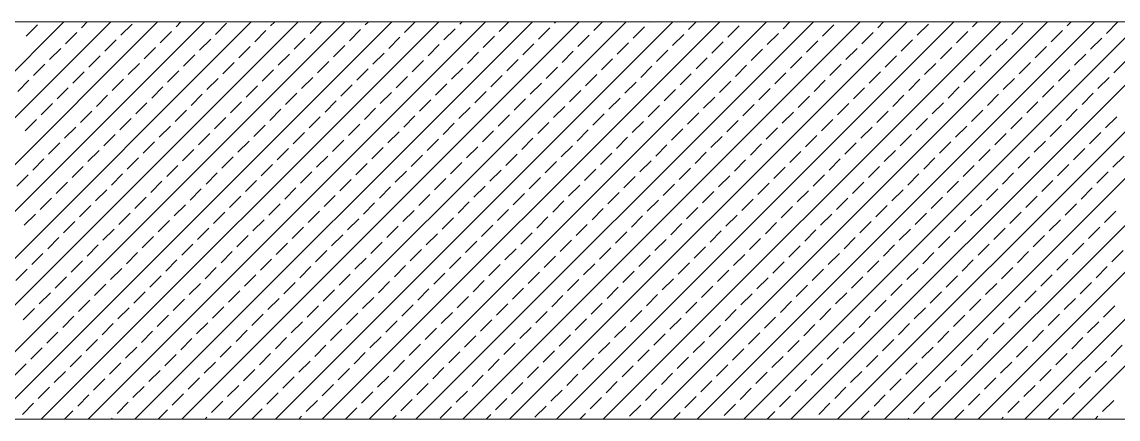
# Model space of a CAD drawing. Header units: millimetres. Extents: x -16104 to 67872, y -88009 to 12107.
# Drawn here: x 44728.8 to 44811.5, y 11396.1 to 11426.1 of the extents above; entities that cross this region are included whole.
import ezdxf

# ---------------------------------------------------------------- set-up
doc = ezdxf.new("R2010")
doc.units = ezdxf.units.MM
doc.layers.add('TARAMA', color=8, linetype='Continuous', lineweight=15)

msp = doc.modelspace()

# ---------------------------------------------------------------- linework, layer by layer
at = {"layer": 'TARAMA'}
for p, q in [((44511.449, 11426.088), (45575.949, 11426.088)), ((44701.923, 11396.088), (44731.923, 11426.088)), ((44705.458, 11396.088), (44735.458, 11426.088)), ((44708.994, 11396.088), (44738.994, 11426.088)), ((44712.529, 11396.088), (44742.529, 11426.088)), ((44716.065, 11396.088), (44746.065, 11426.088)), ((44719.6, 11396.088), (44749.6, 11426.088)), ((44723.136, 11396.088), (44753.136, 11426.088)), ((44726.672, 11396.088), (44756.672, 11426.088)), ((44730.207, 11396.088), (44760.207, 11426.088)), ((44733.244, 11425.643), (44733.688, 11426.088)), ((44733.743, 11396.088), (44763.743, 11426.088)), ((44737.278, 11396.088), (44767.278, 11426.088)), ((44740.385, 11425.714), (44740.759, 11426.088)), ((44740.814, 11396.088), (44770.814, 11426.088)), ((44744.349, 11396.088), (44774.349, 11426.088)), ((44747.527, 11425.785), (44747.83, 11426.088)), ((44747.885, 11396.088), (44777.885, 11426.088)), ((44750.497, 11425.219), (44751.345, 11426.067)), ((44751.42, 11396.088), (44781.42, 11426.088)), ((44754.669, 11425.855), (44754.901, 11426.088)), ((44754.956, 11396.088), (44784.956, 11426.088)), ((44757.639, 11425.29), (44758.437, 11426.088)), ((44758.491, 11396.088), (44788.491, 11426.088)), ((44761.811, 11425.926), (44761.972, 11426.088)), ((44762.027, 11396.088), (44792.027, 11426.088)), ((44764.78, 11425.36), (44765.508, 11426.088)), ((44765.562, 11396.088), (44795.562, 11426.088)), ((44768.952, 11425.997), (44769.043, 11426.088)), ((44769.098, 11396.088), (44799.098, 11426.088)), ((44771.922, 11425.431), (44772.579, 11426.088)), ((44772.634, 11396.088), (44802.634, 11426.088)), ((44776.094, 11426.067), (44776.114, 11426.088)), ((44776.169, 11396.088), (44806.169, 11426.088)), ((44779.064, 11425.502), (44779.65, 11426.088)), ((44779.705, 11396.088), (44809.705, 11426.088)), ((44783.24, 11396.088), (44813.24, 11426.088)), ((44786.206, 11425.573), (44786.721, 11426.088)), ((44786.776, 11396.088), (44816.776, 11426.088)), ((44790.311, 11396.088), (44820.311, 11426.088)), ((44793.348, 11425.643), (44793.792, 11426.088)), ((44793.847, 11396.088), (44823.847, 11426.088)), ((44797.382, 11396.088), (44827.382, 11426.088)), ((44800.489, 11425.714), (44800.863, 11426.088)), ((44800.918, 11396.088), (44830.918, 11426.088)), ((44804.453, 11396.088), (44834.453, 11426.088)), ((44807.631, 11425.785), (44807.934, 11426.088)), ((44807.989, 11396.088), (44837.989, 11426.088)), ((44810.601, 11425.219), (44811.45, 11426.067)), ((44729.072, 11425.007), (44729.92, 11425.855)), ((44732.041, 11424.441), (44732.89, 11425.29)), ((44736.213, 11425.078), (44737.062, 11425.926)), ((44739.183, 11424.512), (44740.032, 11425.36)), ((44743.355, 11425.148), (44744.204, 11425.997)), ((44746.325, 11424.583), (44747.174, 11425.431)), ((44753.467, 11424.653), (44754.315, 11425.502)), ((44760.609, 11424.724), (44761.457, 11425.573)), ((44767.75, 11424.795), (44768.599, 11425.643)), ((44774.892, 11424.865), (44775.741, 11425.714)), ((44782.034, 11424.936), (44782.882, 11425.785)), ((44789.176, 11425.007), (44790.024, 11425.855)), ((44792.146, 11424.441), (44792.994, 11425.29)), ((44796.317, 11425.078), (44797.166, 11425.926)), ((44799.287, 11424.512), (44800.136, 11425.36)), ((44803.459, 11425.148), (44804.308, 11425.997)), ((44806.429, 11424.583), (44807.278, 11425.431)), ((44735.011, 11423.875), (44735.86, 11424.724)), ((44742.153, 11423.946), (44743.002, 11424.795)), ((44749.295, 11424.017), (44750.143, 11424.865)), ((44756.437, 11424.088), (44757.285, 11424.936)), ((44763.578, 11424.158), (44764.427, 11425.007)), ((44766.548, 11423.593), (44767.397, 11424.441)), ((44770.72, 11424.229), (44771.569, 11425.078)), ((44773.69, 11423.663), (44774.539, 11424.512)), ((44777.862, 11424.3), (44778.71, 11425.148)), ((44780.832, 11423.734), (44781.68, 11424.583)), ((44785.004, 11424.37), (44785.852, 11425.219)), ((44787.974, 11423.805), (44788.822, 11424.653)), ((44795.115, 11423.875), (44795.964, 11424.724)), ((44802.257, 11423.946), (44803.106, 11424.795)), ((44809.399, 11424.017), (44810.247, 11424.865)), ((44730.839, 11423.239), (44731.688, 11424.088)), ((44737.981, 11423.31), (44738.83, 11424.158)), ((44740.951, 11422.744), (44741.8, 11423.593)), ((44745.123, 11423.38), (44745.971, 11424.229)), ((44748.093, 11422.815), (44748.941, 11423.663)), ((44752.265, 11423.451), (44753.113, 11424.3)), ((44755.235, 11422.885), (44756.083, 11423.734)), ((44759.406, 11423.522), (44760.255, 11424.37)), ((44762.376, 11422.956), (44763.225, 11423.805)), ((44769.518, 11423.027), (44770.367, 11423.875)), ((44776.66, 11423.098), (44777.508, 11423.946)), ((44783.802, 11423.168), (44784.65, 11424.017)), ((44790.943, 11423.239), (44791.792, 11424.088)), ((44798.085, 11423.31), (44798.934, 11424.158)), ((44801.055, 11422.744), (44801.904, 11423.593)), ((44805.227, 11423.38), (44806.076, 11424.229)), ((44808.197, 11422.815), (44809.045, 11423.663)), ((44729.637, 11422.037), (44730.486, 11422.885)), ((44733.809, 11422.673), (44734.658, 11423.522)), ((44736.779, 11422.108), (44737.628, 11422.956)), ((44743.921, 11422.178), (44744.769, 11423.027)), ((44751.063, 11422.249), (44751.911, 11423.098)), ((44758.204, 11422.32), (44759.053, 11423.168)), ((44765.346, 11422.391), (44766.195, 11423.239)), ((44772.488, 11422.461), (44773.336, 11423.31)), ((44775.458, 11421.896), (44776.306, 11422.744)), ((44779.63, 11422.532), (44780.478, 11423.38)), ((44782.6, 11421.966), (44783.448, 11422.815)), ((44786.772, 11422.603), (44787.62, 11423.451)), ((44789.741, 11422.037), (44790.59, 11422.885)), ((44793.913, 11422.673), (44794.762, 11423.522)), ((44796.883, 11422.108), (44797.732, 11422.956)), ((44804.025, 11422.178), (44804.873, 11423.027)), ((44811.167, 11422.249), (44812.015, 11423.098)), ((44732.607, 11421.471), (44733.456, 11422.32)), ((44739.749, 11421.542), (44740.597, 11422.391)), ((44746.891, 11421.613), (44747.739, 11422.461)), ((44754.032, 11421.683), (44754.881, 11422.532)), ((44757.002, 11421.118), (44757.851, 11421.966)), ((44761.174, 11421.754), (44762.023, 11422.603)), ((44764.144, 11421.188), (44764.993, 11422.037)), ((44768.316, 11421.825), (44769.165, 11422.673)), ((44771.286, 11421.259), (44772.134, 11422.108)), ((44778.428, 11421.33), (44779.276, 11422.178)), ((44785.569, 11421.401), (44786.418, 11422.249)), ((44792.711, 11421.471), (44793.56, 11422.32)), ((44799.853, 11421.542), (44800.702, 11422.391)), ((44806.995, 11421.613), (44807.843, 11422.461)), ((44728.435, 11420.835), (44729.284, 11421.683)), ((44731.405, 11420.269), (44732.254, 11421.118)), ((44735.577, 11420.906), (44736.426, 11421.754)), ((44738.547, 11420.34), (44739.395, 11421.188)), ((44742.719, 11420.976), (44743.567, 11421.825)), ((44745.689, 11420.411), (44746.537, 11421.259)), ((44749.861, 11421.047), (44750.709, 11421.896)), ((44752.83, 11420.481), (44753.679, 11421.33)), ((44759.972, 11420.552), (44760.821, 11421.401)), ((44767.114, 11420.623), (44767.962, 11421.471)), ((44774.256, 11420.693), (44775.104, 11421.542)), ((44781.397, 11420.764), (44782.246, 11421.613)), ((44788.539, 11420.835), (44789.388, 11421.683)), ((44791.509, 11420.269), (44792.358, 11421.118)), ((44795.681, 11420.906), (44796.53, 11421.754)), ((44798.651, 11420.34), (44799.499, 11421.188)), ((44802.823, 11420.976), (44803.671, 11421.825)), ((44805.793, 11420.411), (44806.641, 11421.259)), ((44809.965, 11421.047), (44810.813, 11421.896)), ((44734.375, 11419.704), (44735.223, 11420.552)), ((44741.517, 11419.774), (44742.365, 11420.623)), ((44748.658, 11419.845), (44749.507, 11420.693)), ((44755.8, 11419.916), (44756.649, 11420.764)), ((44762.942, 11419.986), (44763.791, 11420.835)), ((44765.912, 11419.421), (44766.76, 11420.269)), ((44770.084, 11420.057), (44770.932, 11420.906)), ((44773.054, 11419.491), (44773.902, 11420.34)), ((44777.226, 11420.128), (44778.074, 11420.976)), ((44780.195, 11419.562), (44781.044, 11420.411)), ((44784.367, 11420.198), (44785.216, 11421.047)), ((44787.337, 11419.633), (44788.186, 11420.481)), ((44794.479, 11419.704), (44795.327, 11420.552)), ((44801.621, 11419.774), (44802.469, 11420.623)), ((44808.763, 11419.845), (44809.611, 11420.693)), ((44730.203, 11419.067), (44731.051, 11419.916)), ((44737.345, 11419.138), (44738.193, 11419.986)), ((44744.487, 11419.209), (44745.335, 11420.057)), ((44747.456, 11418.643), (44748.305, 11419.491)), ((44751.628, 11419.279), (44752.477, 11420.128)), ((44754.598, 11418.714), (44755.447, 11419.562)), ((44758.77, 11419.35), (44759.619, 11420.198)), ((44761.74, 11418.784), (44762.588, 11419.633)), ((44768.882, 11418.855), (44769.73, 11419.704)), ((44776.023, 11418.926), (44776.872, 11419.774)), ((44783.165, 11418.996), (44784.014, 11419.845)), ((44790.307, 11419.067), (44791.156, 11419.916)), ((44797.449, 11419.138), (44798.297, 11419.986)), ((44804.591, 11419.209), (44805.439, 11420.057)), ((44807.56, 11418.643), (44808.409, 11419.491)), ((44729.001, 11417.865), (44729.849, 11418.714)), ((44733.173, 11418.501), (44734.021, 11419.35)), ((44736.143, 11417.936), (44736.991, 11418.784)), ((44740.315, 11418.572), (44741.163, 11419.421)), ((44743.284, 11418.006), (44744.133, 11418.855)), ((44750.426, 11418.077), (44751.275, 11418.926)), ((44757.568, 11418.148), (44758.417, 11418.996)), ((44764.71, 11418.219), (44765.558, 11419.067)), ((44771.852, 11418.289), (44772.7, 11419.138)), ((44778.993, 11418.36), (44779.842, 11419.209)), ((44781.963, 11417.794), (44782.812, 11418.643)), ((44786.135, 11418.431), (44786.984, 11419.279)), ((44789.105, 11417.865), (44789.953, 11418.714)), ((44793.277, 11418.501), (44794.125, 11419.35)), ((44796.247, 11417.936), (44797.095, 11418.784)), ((44800.419, 11418.572), (44801.267, 11419.421)), ((44803.389, 11418.006), (44804.237, 11418.855)), ((44810.53, 11418.077), (44811.379, 11418.926)), ((44731.971, 11417.299), (44732.819, 11418.148)), ((44739.113, 11417.37), (44739.961, 11418.219)), ((44746.254, 11417.441), (44747.103, 11418.289)), ((44753.396, 11417.511), (44754.245, 11418.36)), ((44756.366, 11416.946), (44757.214, 11417.794)), ((44760.538, 11417.582), (44761.386, 11418.431)), ((44763.508, 11417.017), (44764.356, 11417.865)), ((44767.68, 11417.653), (44768.528, 11418.501)), ((44770.649, 11417.087), (44771.498, 11417.936)), ((44774.821, 11417.724), (44775.67, 11418.572)), ((44777.791, 11417.158), (44778.64, 11418.006)), ((44784.933, 11417.229), (44785.782, 11418.077)), ((44792.075, 11417.299), (44792.923, 11418.148)), ((44799.217, 11417.37), (44800.065, 11418.219)), ((44806.358, 11417.441), (44807.207, 11418.289)), ((44734.941, 11416.734), (44735.789, 11417.582)), ((44737.91, 11416.168), (44738.759, 11417.017)), ((44742.082, 11416.804), (44742.931, 11417.653)), ((44745.052, 11416.239), (44745.901, 11417.087)), ((44749.224, 11416.875), (44750.073, 11417.724)), ((44752.194, 11416.309), (44753.043, 11417.158)), ((44759.336, 11416.38), (44760.184, 11417.229)), ((44766.478, 11416.451), (44767.326, 11417.299)), ((44773.619, 11416.522), (44774.468, 11417.37)), ((44780.761, 11416.592), (44781.61, 11417.441)), ((44787.903, 11416.663), (44788.751, 11417.511)), ((44795.045, 11416.734), (44795.893, 11417.582)), ((44798.015, 11416.168), (44798.863, 11417.017)), ((44802.186, 11416.804), (44803.035, 11417.653)), ((44805.156, 11416.239), (44806.005, 11417.087)), ((44809.328, 11416.875), (44810.177, 11417.724)), ((44730.769, 11416.097), (44731.617, 11416.946)), ((44733.738, 11415.532), (44734.587, 11416.38)), ((44740.88, 11415.602), (44741.729, 11416.451)), ((44748.022, 11415.673), (44748.871, 11416.522)), ((44755.164, 11415.744), (44756.012, 11416.592)), ((44762.306, 11415.814), (44763.154, 11416.663)), ((44769.447, 11415.885), (44770.296, 11416.734)), ((44772.417, 11415.319), (44773.266, 11416.168)), ((44776.589, 11415.956), (44777.438, 11416.804)), ((44779.559, 11415.39), (44780.408, 11416.239)), ((44783.731, 11416.027), (44784.579, 11416.875)), ((44786.701, 11415.461), (44787.549, 11416.309)), ((44790.873, 11416.097), (44791.721, 11416.946)), ((44793.843, 11415.532), (44794.691, 11416.38)), ((44800.984, 11415.602), (44801.833, 11416.451)), ((44808.126, 11415.673), (44808.975, 11416.522)), ((44729.567, 11414.895), (44730.415, 11415.744)), ((44736.708, 11414.966), (44737.557, 11415.814)), ((44743.85, 11415.037), (44744.699, 11415.885)), ((44746.82, 11414.471), (44747.669, 11415.319)), ((44750.992, 11415.107), (44751.84, 11415.956)), ((44753.962, 11414.542), (44754.81, 11415.39)), ((44758.134, 11415.178), (44758.982, 11416.027)), ((44761.104, 11414.612), (44761.952, 11415.461)), ((44765.275, 11415.249), (44766.124, 11416.097)), ((44768.245, 11414.683), (44769.094, 11415.532)), ((44775.387, 11414.754), (44776.236, 11415.602)), ((44782.529, 11414.824), (44783.377, 11415.673)), ((44789.671, 11414.895), (44790.519, 11415.744)), ((44796.812, 11414.966), (44797.661, 11415.814)), ((44803.954, 11415.037), (44804.803, 11415.885)), ((44806.924, 11414.471), (44807.773, 11415.319)), ((44811.096, 11415.107), (44811.945, 11415.956)), ((44728.364, 11413.693), (44729.213, 11414.542)), ((44732.536, 11414.33), (44733.385, 11415.178)), ((44735.506, 11413.764), (44736.355, 11414.612)), ((44739.678, 11414.4), (44740.527, 11415.249)), ((44742.648, 11413.835), (44743.497, 11414.683)), ((44749.79, 11413.905), (44750.638, 11414.754)), ((44756.932, 11413.976), (44757.78, 11414.824)), ((44764.073, 11414.047), (44764.922, 11414.895)), ((44771.215, 11414.117), (44772.064, 11414.966)), ((44778.357, 11414.188), (44779.205, 11415.037)), ((44781.327, 11413.622), (44782.175, 11414.471)), ((44785.499, 11414.259), (44786.347, 11415.107)), ((44788.469, 11413.693), (44789.317, 11414.542)), ((44792.64, 11414.33), (44793.489, 11415.178)), ((44795.61, 11413.764), (44796.459, 11414.612)), ((44799.782, 11414.4), (44800.631, 11415.249)), ((44802.752, 11413.835), (44803.601, 11414.683)), ((44809.894, 11413.905), (44810.742, 11414.754)), ((44731.334, 11413.127), (44732.183, 11413.976)), ((44738.476, 11413.198), (44739.325, 11414.047)), ((44745.618, 11413.269), (44746.466, 11414.117)), ((44752.76, 11413.34), (44753.608, 11414.188)), ((44759.901, 11413.41), (44760.75, 11414.259)), ((44762.871, 11412.845), (44763.72, 11413.693)), ((44767.043, 11413.481), (44767.892, 11414.33)), ((44770.013, 11412.915), (44770.862, 11413.764)), ((44774.185, 11413.552), (44775.034, 11414.4)), ((44777.155, 11412.986), (44778.003, 11413.835)), ((44784.297, 11413.057), (44785.145, 11413.905)), ((44791.438, 11413.127), (44792.287, 11413.976)), ((44798.58, 11413.198), (44799.429, 11414.047)), ((44805.722, 11413.269), (44806.57, 11414.117)), ((44734.304, 11412.562), (44735.153, 11413.41)), ((44737.274, 11411.996), (44738.123, 11412.845)), ((44741.446, 11412.632), (44742.294, 11413.481)), ((44744.416, 11412.067), (44745.264, 11412.915)), ((44748.588, 11412.703), (44749.436, 11413.552)), ((44751.558, 11412.137), (44752.406, 11412.986)), ((44755.73, 11412.774), (44756.578, 11413.622)), ((44758.699, 11412.208), (44759.548, 11413.057)), ((44765.841, 11412.279), (44766.69, 11413.127)), ((44772.983, 11412.35), (44773.831, 11413.198)), ((44780.125, 11412.42), (44780.973, 11413.269)), ((44787.266, 11412.491), (44788.115, 11413.34)), ((44794.408, 11412.562), (44795.257, 11413.41)), ((44797.378, 11411.996), (44798.227, 11412.845)), ((44801.55, 11412.632), (44802.399, 11413.481)), ((44804.52, 11412.067), (44805.368, 11412.915)), ((44808.692, 11412.703), (44809.54, 11413.552)), ((44730.132, 11411.925), (44730.981, 11412.774)), ((44733.102, 11411.36), (44733.951, 11412.208)), ((44740.244, 11411.43), (44741.092, 11412.279)), ((44747.386, 11411.501), (44748.234, 11412.35)), ((44754.527, 11411.572), (44755.376, 11412.42)), ((44761.669, 11411.642), (44762.518, 11412.491)), ((44768.811, 11411.713), (44769.66, 11412.562)), ((44771.781, 11411.148), (44772.629, 11411.996)), ((44775.953, 11411.784), (44776.801, 11412.632)), ((44778.923, 11411.218), (44779.771, 11412.067)), ((44783.095, 11411.855), (44783.943, 11412.703)), ((44786.064, 11411.289), (44786.913, 11412.137)), ((44790.236, 11411.925), (44791.085, 11412.774)), ((44793.206, 11411.36), (44794.055, 11412.208)), ((44800.348, 11411.43), (44801.196, 11412.279)), ((44807.49, 11411.501), (44808.338, 11412.35)), ((44728.93, 11410.723), (44729.779, 11411.572)), ((44736.072, 11410.794), (44736.92, 11411.642)), ((44743.214, 11410.865), (44744.062, 11411.713)), ((44750.356, 11410.935), (44751.204, 11411.784)), ((44753.325, 11410.37), (44754.174, 11411.218)), ((44757.497, 11411.006), (44758.346, 11411.855)), ((44760.467, 11410.44), (44761.316, 11411.289)), ((44764.639, 11411.077), (44765.488, 11411.925)), ((44767.609, 11410.511), (44768.457, 11411.36)), ((44774.751, 11410.582), (44775.599, 11411.43)), ((44781.892, 11410.653), (44782.741, 11411.501)), ((44789.034, 11410.723), (44789.883, 11411.572)), ((44796.176, 11410.794), (44797.025, 11411.642)), ((44803.318, 11410.865), (44804.166, 11411.713)), ((44810.46, 11410.935), (44811.308, 11411.784)), ((44731.9, 11410.158), (44732.749, 11411.006)), ((44734.87, 11409.592), (44735.718, 11410.44)), ((44739.042, 11410.228), (44739.89, 11411.077)), ((44742.012, 11409.663), (44742.86, 11410.511)), ((44746.184, 11410.299), (44747.032, 11411.148)), ((44749.153, 11409.733), (44750.002, 11410.582)), ((44756.295, 11409.804), (44757.144, 11410.653)), ((44763.437, 11409.875), (44764.286, 11410.723)), ((44770.579, 11409.945), (44771.427, 11410.794)), ((44777.721, 11410.016), (44778.569, 11410.865)), ((44784.862, 11410.087), (44785.711, 11410.935)), ((44787.832, 11409.521), (44788.681, 11410.37)), ((44792.004, 11410.158), (44792.853, 11411.006)), ((44794.974, 11409.592), (44795.822, 11410.44)), ((44799.146, 11410.228), (44799.994, 11411.077)), ((44802.116, 11409.663), (44802.964, 11410.511)), ((44806.288, 11410.299), (44807.136, 11411.148)), ((44809.258, 11409.733), (44810.106, 11410.582)), ((44730.698, 11408.955), (44731.546, 11409.804)), ((44737.84, 11409.026), (44738.688, 11409.875)), ((44744.981, 11409.097), (44745.83, 11409.945)), ((44752.123, 11409.168), (44752.972, 11410.016)), ((44759.265, 11409.238), (44760.114, 11410.087)), ((44762.235, 11408.673), (44763.083, 11409.521)), ((44766.407, 11409.309), (44767.255, 11410.158)), ((44769.377, 11408.743), (44770.225, 11409.592)), ((44773.549, 11409.38), (44774.397, 11410.228)), ((44776.518, 11408.814), (44777.367, 11409.663)), ((44780.69, 11409.45), (44781.539, 11410.299)), ((44783.66, 11408.885), (44784.509, 11409.733)), ((44790.802, 11408.955), (44791.651, 11409.804)), ((44797.944, 11409.026), (44798.792, 11409.875)), ((44805.086, 11409.097), (44805.934, 11409.945)), ((44733.668, 11408.39), (44734.516, 11409.238)), ((44740.81, 11408.461), (44741.658, 11409.309)), ((44743.779, 11407.895), (44744.628, 11408.743)), ((44747.951, 11408.531), (44748.8, 11409.38)), ((44750.921, 11407.966), (44751.77, 11408.814)), ((44755.093, 11408.602), (44755.942, 11409.45)), ((44758.063, 11408.036), (44758.911, 11408.885)), ((44765.205, 11408.107), (44766.053, 11408.955)), ((44772.347, 11408.178), (44773.195, 11409.026)), ((44779.488, 11408.248), (44780.337, 11409.097)), ((44786.63, 11408.319), (44787.479, 11409.168)), ((44793.772, 11408.39), (44794.62, 11409.238)), ((44800.914, 11408.461), (44801.762, 11409.309)), ((44803.883, 11407.895), (44804.732, 11408.743)), ((44808.055, 11408.531), (44808.904, 11409.38)), ((44811.025, 11407.966), (44811.874, 11408.814)), ((44729.496, 11407.753), (44730.344, 11408.602)), ((44732.466, 11407.188), (44733.314, 11408.036)), ((44736.638, 11407.824), (44737.486, 11408.673)), ((44739.607, 11407.258), (44740.456, 11408.107)), ((44746.749, 11407.329), (44747.598, 11408.178)), ((44753.891, 11407.4), (44754.74, 11408.248)), ((44761.033, 11407.471), (44761.881, 11408.319)), ((44768.175, 11407.541), (44769.023, 11408.39)), ((44775.316, 11407.612), (44776.165, 11408.461)), ((44778.286, 11407.046), (44779.135, 11407.895)), ((44782.458, 11407.683), (44783.307, 11408.531)), ((44785.428, 11407.117), (44786.277, 11407.966)), ((44789.6, 11407.753), (44790.448, 11408.602)), ((44792.57, 11407.188), (44793.418, 11408.036)), ((44796.742, 11407.824), (44797.59, 11408.673)), ((44799.712, 11407.258), (44800.56, 11408.107)), ((44806.853, 11407.329), (44807.702, 11408.178)), ((44728.294, 11406.551), (44729.142, 11407.4)), ((44735.436, 11406.622), (44736.284, 11407.471)), ((44742.577, 11406.693), (44743.426, 11407.541)), ((44749.719, 11406.763), (44750.568, 11407.612)), ((44752.689, 11406.198), (44753.537, 11407.046)), ((44756.861, 11406.834), (44757.709, 11407.683)), ((44759.831, 11406.268), (44760.679, 11407.117)), ((44764.003, 11406.905), (44764.851, 11407.753)), ((44766.973, 11406.339), (44767.821, 11407.188)), ((44771.144, 11406.976), (44771.993, 11407.824)), ((44774.114, 11406.41), (44774.963, 11407.258)), ((44781.256, 11406.481), (44782.105, 11407.329)), ((44788.398, 11406.551), (44789.246, 11407.4)), ((44795.54, 11406.622), (44796.388, 11407.471)), ((44802.681, 11406.693), (44803.53, 11407.541)), ((44809.823, 11406.763), (44810.672, 11407.612)), ((44731.264, 11405.986), (44732.112, 11406.834)), ((44734.233, 11405.42), (44735.082, 11406.268)), ((44738.405, 11406.056), (44739.254, 11406.905)), ((44741.375, 11405.491), (44742.224, 11406.339)), ((44745.547, 11406.127), (44746.396, 11406.976)), ((44748.517, 11405.561), (44749.366, 11406.41)), ((44755.659, 11405.632), (44756.507, 11406.481)), ((44762.801, 11405.703), (44763.649, 11406.551)), ((44769.942, 11405.774), (44770.791, 11406.622)), ((44777.084, 11405.844), (44777.933, 11406.693)), ((44784.226, 11405.915), (44785.074, 11406.763)), ((44787.196, 11405.349), (44788.044, 11406.198)), ((44791.368, 11405.986), (44792.216, 11406.834)), ((44794.338, 11405.42), (44795.186, 11406.268)), ((44798.509, 11406.056), (44799.358, 11406.905)), ((44801.479, 11405.491), (44802.328, 11406.339)), ((44805.651, 11406.127), (44806.5, 11406.976)), ((44808.621, 11405.561), (44809.47, 11406.41)), ((44730.062, 11404.784), (44730.91, 11405.632)), ((44737.203, 11404.854), (44738.052, 11405.703)), ((44744.345, 11404.925), (44745.194, 11405.774)), ((44751.487, 11404.996), (44752.335, 11405.844)), ((44758.629, 11405.066), (44759.477, 11405.915)), ((44765.77, 11405.137), (44766.619, 11405.986)), ((44768.74, 11404.571), (44769.589, 11405.42)), ((44772.912, 11405.208), (44773.761, 11406.056)), ((44775.882, 11404.642), (44776.731, 11405.491)), ((44780.054, 11405.279), (44780.903, 11406.127)), ((44783.024, 11404.713), (44783.872, 11405.561)), ((44790.166, 11404.784), (44791.014, 11405.632)), ((44797.307, 11404.854), (44798.156, 11405.703)), ((44804.449, 11404.925), (44805.298, 11405.774)), ((44733.031, 11404.218), (44733.88, 11405.066)), ((44740.173, 11404.289), (44741.022, 11405.137)), ((44743.143, 11403.723), (44743.992, 11404.571)), ((44747.315, 11404.359), (44748.163, 11405.208)), ((44750.285, 11403.794), (44751.133, 11404.642)), ((44754.457, 11404.43), (44755.305, 11405.279)), ((44757.427, 11403.864), (44758.275, 11404.713)), ((44761.599, 11404.501), (44762.447, 11405.349)), ((44764.568, 11403.935), (44765.417, 11404.784)), ((44771.71, 11404.006), (44772.559, 11404.854)), ((44778.852, 11404.076), (44779.7, 11404.925)), ((44785.994, 11404.147), (44786.842, 11404.996)), ((44793.135, 11404.218), (44793.984, 11405.066)), ((44800.277, 11404.289), (44801.126, 11405.137)), ((44803.247, 11403.723), (44804.096, 11404.571)), ((44807.419, 11404.359), (44808.268, 11405.208)), ((44810.389, 11403.794), (44811.237, 11404.642)), ((44728.859, 11403.581), (44729.708, 11404.43)), ((44731.829, 11403.016), (44732.678, 11403.864)), ((44736.001, 11403.652), (44736.85, 11404.501)), ((44738.971, 11403.087), (44739.82, 11403.935)), ((44746.113, 11403.157), (44746.961, 11404.006)), ((44753.255, 11403.228), (44754.103, 11404.076)), ((44760.396, 11403.299), (44761.245, 11404.147)), ((44767.538, 11403.369), (44768.387, 11404.218)), ((44774.68, 11403.44), (44775.529, 11404.289)), ((44777.65, 11402.874), (44778.498, 11403.723)), ((44781.822, 11403.511), (44782.67, 11404.359)), ((44784.792, 11402.945), (44785.64, 11403.794)), ((44788.964, 11403.581), (44789.812, 11404.43)), ((44791.933, 11403.016), (44792.782, 11403.864)), ((44796.105, 11403.652), (44796.954, 11404.501)), ((44799.075, 11403.087), (44799.924, 11403.935)), ((44806.217, 11403.157), (44807.065, 11404.006)), ((44734.799, 11402.45), (44735.648, 11403.299)), ((44741.941, 11402.521), (44742.789, 11403.369)), ((44749.083, 11402.592), (44749.931, 11403.44)), ((44756.224, 11402.662), (44757.073, 11403.511)), ((44759.194, 11402.097), (44760.043, 11402.945)), ((44763.366, 11402.733), (44764.215, 11403.581)), ((44766.336, 11402.167), (44767.185, 11403.016)), ((44770.508, 11402.804), (44771.357, 11403.652)), ((44773.478, 11402.238), (44774.326, 11403.087)), ((44780.62, 11402.309), (44781.468, 11403.157)), ((44787.761, 11402.379), (44788.61, 11403.228)), ((44794.903, 11402.45), (44795.752, 11403.299)), ((44802.045, 11402.521), (44802.894, 11403.369)), ((44809.187, 11402.592), (44810.035, 11403.44)), ((44730.627, 11401.814), (44731.476, 11402.662)), ((44733.597, 11401.248), (44734.446, 11402.097)), ((44737.769, 11401.884), (44738.618, 11402.733)), ((44740.739, 11401.319), (44741.587, 11402.167)), ((44744.911, 11401.955), (44745.759, 11402.804)), ((44747.881, 11401.389), (44748.729, 11402.238)), ((44752.053, 11402.026), (44752.901, 11402.874)), ((44755.022, 11401.46), (44755.871, 11402.309)), ((44762.164, 11401.531), (44763.013, 11402.379)), ((44769.306, 11401.602), (44770.154, 11402.45)), ((44776.448, 11401.672), (44777.296, 11402.521)), ((44783.59, 11401.743), (44784.438, 11402.592)), ((44790.731, 11401.814), (44791.58, 11402.662)), ((44793.701, 11401.248), (44794.55, 11402.097)), ((44797.873, 11401.884), (44798.722, 11402.733)), ((44800.843, 11401.319), (44801.691, 11402.167)), ((44805.015, 11401.955), (44805.863, 11402.804)), ((44807.985, 11401.389), (44808.833, 11402.238)), ((44729.425, 11400.612), (44730.274, 11401.46)), ((44736.567, 11400.682), (44737.415, 11401.531)), ((44743.709, 11400.753), (44744.557, 11401.602)), ((44750.85, 11400.824), (44751.699, 11401.672)), ((44757.992, 11400.894), (44758.841, 11401.743)), ((44765.134, 11400.965), (44765.983, 11401.814)), ((44768.104, 11400.399), (44768.952, 11401.248)), ((44772.276, 11401.036), (44773.124, 11401.884)), ((44775.246, 11400.47), (44776.094, 11401.319)), ((44779.418, 11401.107), (44780.266, 11401.955)), ((44782.387, 11400.541), (44783.236, 11401.389)), ((44786.559, 11401.177), (44787.408, 11402.026)), ((44789.529, 11400.612), (44790.378, 11401.46)), ((44796.671, 11400.682), (44797.52, 11401.531)), ((44803.813, 11400.753), (44804.661, 11401.602)), ((44810.955, 11400.824), (44811.803, 11401.672)), ((44732.395, 11400.046), (44733.244, 11400.894)), ((44739.537, 11400.117), (44740.385, 11400.965)), ((44746.679, 11400.187), (44747.527, 11401.036)), ((44749.648, 11399.622), (44750.497, 11400.47)), ((44753.82, 11400.258), (44754.669, 11401.107)), ((44756.79, 11399.692), (44757.639, 11400.541)), ((44760.962, 11400.329), (44761.811, 11401.177)), ((44763.932, 11399.763), (44764.78, 11400.612)), ((44771.074, 11399.834), (44771.922, 11400.682)), ((44778.216, 11399.905), (44779.064, 11400.753)), ((44785.357, 11399.975), (44786.206, 11400.824)), ((44792.499, 11400.046), (44793.348, 11400.894)), ((44799.641, 11400.117), (44800.489, 11400.965)), ((44806.783, 11400.187), (44807.631, 11401.036)), ((44809.752, 11399.622), (44810.601, 11400.47)), ((44728.223, 11399.41), (44729.072, 11400.258)), ((44731.193, 11398.844), (44732.041, 11399.692)), ((44735.365, 11399.48), (44736.213, 11400.329)), ((44738.335, 11398.915), (44739.183, 11399.763)), ((44742.507, 11399.551), (44743.355, 11400.399)), ((44745.476, 11398.985), (44746.325, 11399.834)), ((44752.618, 11399.056), (44753.467, 11399.905)), ((44759.76, 11399.127), (44760.609, 11399.975)), ((44766.902, 11399.197), (44767.75, 11400.046)), ((44774.044, 11399.268), (44774.892, 11400.117)), ((44781.185, 11399.339), (44782.034, 11400.187)), ((44784.155, 11398.773), (44785.004, 11399.622)), ((44788.327, 11399.41), (44789.176, 11400.258)), ((44791.297, 11398.844), (44792.146, 11399.692)), ((44795.469, 11399.48), (44796.317, 11400.329)), ((44798.439, 11398.915), (44799.287, 11399.763)), ((44802.611, 11399.551), (44803.459, 11400.399)), ((44805.581, 11398.985), (44806.429, 11399.834)), ((44734.163, 11398.278), (44735.011, 11399.127)), ((44741.305, 11398.349), (44742.153, 11399.197)), ((44748.446, 11398.42), (44749.295, 11399.268)), ((44755.588, 11398.49), (44756.437, 11399.339)), ((44758.558, 11397.925), (44759.406, 11398.773)), ((44762.73, 11398.561), (44763.578, 11399.41)), ((44765.7, 11397.995), (44766.548, 11398.844)), ((44769.872, 11398.632), (44770.72, 11399.48)), ((44772.842, 11398.066), (44773.69, 11398.915)), ((44777.013, 11398.702), (44777.862, 11399.551)), ((44779.983, 11398.137), (44780.832, 11398.985)), ((44787.125, 11398.207), (44787.974, 11399.056)), ((44794.267, 11398.278), (44795.115, 11399.127)), ((44801.409, 11398.349), (44802.257, 11399.197)), ((44808.55, 11398.42), (44809.399, 11399.268)), ((44729.991, 11397.642), (44730.839, 11398.49)), ((44732.961, 11397.076), (44733.809, 11397.925)), ((44737.133, 11397.712), (44737.981, 11398.561)), ((44740.102, 11397.147), (44740.951, 11397.995)), ((44744.274, 11397.783), (44745.123, 11398.632)), ((44747.244, 11397.218), (44748.093, 11398.066)), ((44751.416, 11397.854), (44752.265, 11398.702)), ((44754.386, 11397.288), (44755.235, 11398.137)), ((44761.528, 11397.359), (44762.376, 11398.207)), ((44768.67, 11397.43), (44769.518, 11398.278)), ((44775.811, 11397.5), (44776.66, 11398.349)), ((44782.953, 11397.571), (44783.802, 11398.42)), ((44790.095, 11397.642), (44790.943, 11398.49)), ((44793.065, 11397.076), (44793.913, 11397.925)), ((44797.237, 11397.712), (44798.085, 11398.561)), ((44800.207, 11397.147), (44801.055, 11397.995)), ((44804.378, 11397.783), (44805.227, 11398.632)), ((44807.348, 11397.218), (44808.197, 11398.066)), ((44728.789, 11396.44), (44729.637, 11397.288)), ((44735.931, 11396.51), (44736.779, 11397.359)), ((44743.072, 11396.581), (44743.921, 11397.43)), ((44750.214, 11396.652), (44751.063, 11397.5)), ((44757.356, 11396.723), (44758.204, 11397.571)), ((44764.498, 11396.793), (44765.346, 11397.642)), ((44771.639, 11396.864), (44772.488, 11397.712)), ((44774.609, 11396.298), (44775.458, 11397.147)), ((44778.781, 11396.935), (44779.63, 11397.783)), ((44781.751, 11396.369), (44782.6, 11397.218)), ((44785.923, 11397.005), (44786.772, 11397.854)), ((44788.893, 11396.44), (44789.741, 11397.288)), ((44796.035, 11396.51), (44796.883, 11397.359)), ((44803.176, 11396.581), (44804.025, 11397.43)), ((44810.318, 11396.652), (44811.167, 11397.5)), ((44731.972, 11396.088), (44732.607, 11396.723)), ((44739.043, 11396.088), (44739.749, 11396.793)), ((44746.114, 11396.088), (44746.891, 11396.864)), ((44749.65, 11396.088), (44749.861, 11396.298)), ((44753.185, 11396.088), (44754.032, 11396.935)), ((44756.721, 11396.088), (44757.002, 11396.369)), ((44760.326, 11396.157), (44761.174, 11397.005)), ((44763.792, 11396.088), (44764.144, 11396.44)), ((44767.467, 11396.228), (44768.316, 11397.076)), ((44770.863, 11396.088), (44771.286, 11396.51)), ((44777.934, 11396.088), (44778.428, 11396.581)), ((44785.005, 11396.088), (44785.569, 11396.652)), ((44792.076, 11396.088), (44792.711, 11396.723)), ((44799.147, 11396.088), (44799.853, 11396.793)), ((44806.218, 11396.088), (44806.995, 11396.864)), ((44809.754, 11396.088), (44809.965, 11396.298)), ((44511.449, 11396.088), (45575.949, 11396.088)), ((44735.508, 11396.088), (44735.577, 11396.157)), ((44742.579, 11396.088), (44742.719, 11396.228)), ((44795.612, 11396.088), (44795.681, 11396.157)), ((44802.683, 11396.088), (44802.823, 11396.228))]:
    msp.add_line(p, q, dxfattribs=at)

doc.saveas('drawing.dxf')
